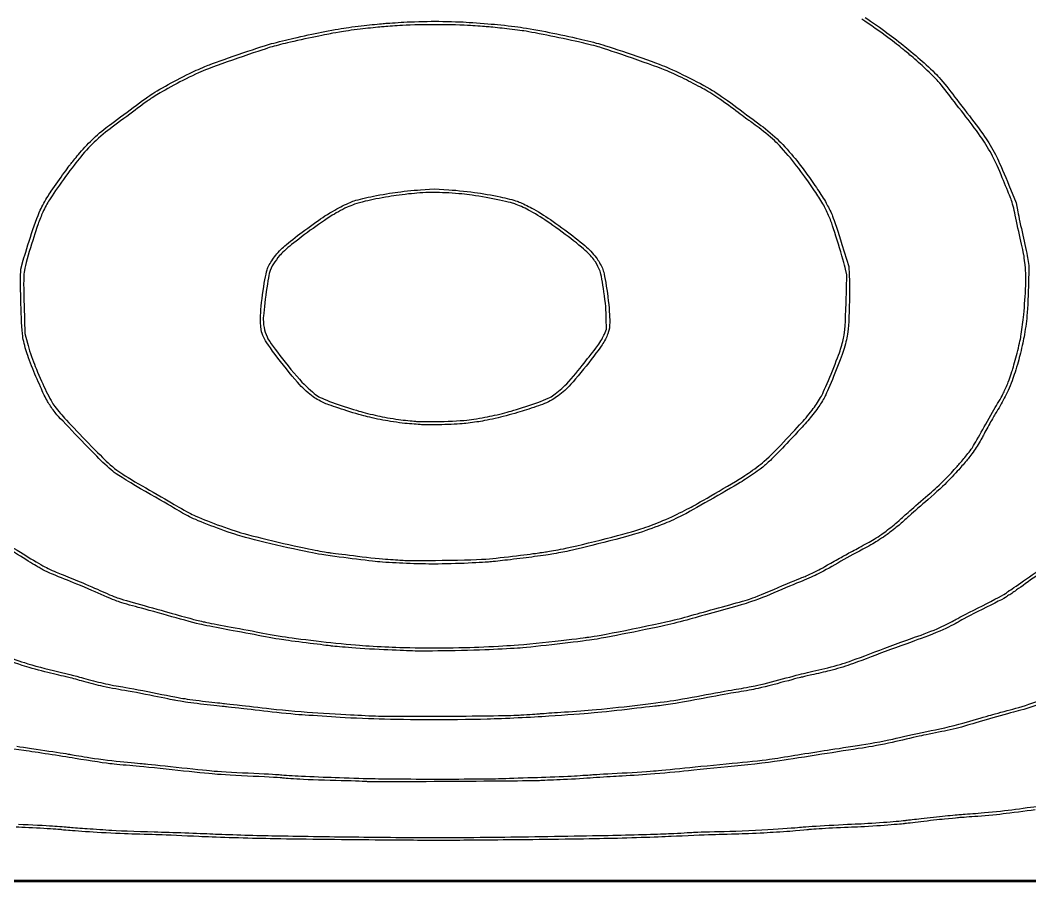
# Model space of a CAD drawing. Header units: millimetres. Extents: x 2 to 499, y 1 to 498.
# Drawn here: x 171.4 to 363.9, y 249 to 413.3 of the extents above; entities that cross this region are included whole.
import ezdxf

# ---------------------------------------------------------------- set-up
doc = ezdxf.new("R2010")
doc.units = ezdxf.units.MM
doc.layers.add('Calque_1', color=7, linetype='CONTINUOUS')

msp = doc.modelspace()

# ---------------------------------------------------------------- linework, layer by layer
at = {"layer": 'Calque_1', "color": 7}
for points in [[(1.796691, 373.29906), (1.796691, 497.562898), (250.50378, 497.562898), (499.21088, 497.562898), (499.21088, 373.29906), (499.21088, 249.03523), (250.50378, 249.03523), (1.796691, 249.03523)], [(499.05032, 373.29906), (499.05032, 497.239925), (250.58406, 497.239925), (2.11781, 497.239925), (2.11781, 373.29906), (2.11781, 249.3582), (250.58406, 249.3582), (499.05032, 249.3582)], [(244.37437, 309.76485)], [(239.82659, 280.05247)], [(237.49848, 268.13079)], [(263.9908, 268.74468)], [(266.07804, 257.59571)]]:
    msp.add_lwpolyline(points, close=True, dxfattribs=at)
for points in [[(359.92705, 381.85785), (361.31177, 378.46663), (361.61838, 376.8002)], [(247.74439, 380.97944), (250.36374, 381.15917), (253.15153, 380.97882)], [(328.078, 370.5538), (329.36717, 366.35515), (329.47337, 364.82103)], [(363.47445, 368.05076), (363.73782, 366.51663), (363.64182, 362.56022)], [(171.47387, 364.25583), (171.51967, 365.87068), (171.99035, 367.5663)], [(328.87425, 359.40947), (329.02579, 364.73676), (328.77014, 365.86892)], [(172.13892, 358.79973), (172.29932, 353.59772), (172.78153, 351.70441)], [(282.8004, 353.47827), (283.16746, 354.40515), (283.15946, 356.42374)], [(283.79528, 356.26225), (283.79028, 354.56664), (283.42911, 353.51698)], [(257.00568, 337.1178), (257.00645, 337.11779)], [(248.17588, 336.17344), (248.17566, 336.1734)], [(260.90561, 310.63219), (260.90566, 310.6324)], [(245.84756, 293.05585), (245.84754, 293.0551)], [(258.01597, 293.76709), (258.01617, 293.76709)], [(266.88059, 280.84254), (266.88087, 280.84254)], [(250.02206, 256.89606), (250.0221, 256.89592)]]:
    msp.add_lwpolyline(points, dxfattribs=at)
for points in [[(233.08319, 411.793603), (234.23119, 411.975689), (236.21812, 412.234074), (237.49859, 412.367792)], [(240.54908, 412.048028), (239.97508, 411.998938), (238.48273, 411.851565), (237.23274, 411.720545)], [(237.49859, 412.367792), (238.77904, 412.501511), (240.29633, 412.650379), (240.87034, 412.698609)], [(243.76028, 412.298021), (242.56812, 412.209621), (241.12308, 412.097125), (240.54908, 412.048028)], [(240.87034, 412.698609), (241.44434, 412.746839), (243.10613, 412.85778), (244.5632, 412.94514)], [(250.50378, 412.458749), (247.98701, 412.458749), (244.95243, 412.386419), (243.76028, 412.298021)], [(244.5632, 412.94514), (246.02029, 413.03249), (248.69361, 413.103978), (250.50392, 413.103978)], [(257.24729, 412.300146), (256.05514, 412.387376), (253.02056, 412.458749), (250.50378, 412.458749)], [(250.50392, 413.103978), (252.31423, 413.103978), (254.98755, 413.031338), (256.44463, 412.942543)], [(256.44463, 412.942543), (257.90171, 412.853753), (260.32215, 412.669673), (261.82338, 412.533477)], [(260.53876, 412.047653), (259.92061, 412.099283), (258.43945, 412.212916), (257.24729, 412.300146)], [(263.75097, 411.728257), (262.60241, 411.852285), (261.15692, 411.996011), (260.53876, 412.047653)], [(261.82338, 412.533477), (263.32461, 412.397279), (265.56442, 412.139298), (266.80073, 411.960188)], [(336.81789, 410.040913), (335.58897, 410.96064), (333.36645, 412.529952), (331.87897, 413.528277)], [(332.53737, 413.851903), (333.76527, 413.018987), (335.62512, 411.700062), (336.67037, 410.920959)], [(223.04819, 409.773007), (224.41697, 410.088626), (226.76515, 410.597887), (228.26639, 410.904698)], [(230.67466, 410.76112), (230.40973, 410.71328), (228.78406, 410.380558), (227.06206, 410.021719)], [(228.26639, 410.904698), (229.76762, 411.21151), (231.93519, 411.611517), (233.08319, 411.793603)], [(233.05819, 411.165208), (232.01217, 410.990791), (230.93958, 410.808952), (230.67466, 410.76112)], [(237.23274, 411.720545), (235.98276, 411.589525), (234.10421, 411.339623), (233.05819, 411.165208)], [(267.44795, 411.259739), (266.56317, 411.3934), (264.89952, 411.604232), (263.75097, 411.728257)], [(266.80073, 411.960188), (268.03704, 411.781076), (270.49361, 411.346309), (272.25976, 410.994038)], [(272.58487, 410.298333), (270.64434, 410.693445), (268.33274, 411.126079), (267.44795, 411.259739)], [(272.25976, 410.994038), (274.02592, 410.641765), (276.59087, 410.093805), (277.95964, 409.776349)], [(278.3609, 409.064154), (277.12459, 409.347838), (274.52538, 409.903218), (272.58487, 410.298333)], [(336.67037, 410.920959), (337.71563, 410.141858), (339.25723, 408.956312), (340.09616, 408.286414)], [(339.45372, 408.004241), (339.23293, 408.204685), (338.04681, 409.121189), (336.81789, 410.040913)], [(212.93293, 406.75362), (215.3614, 407.593358), (218.07084, 408.487134), (218.95392, 408.739786)], [(221.92415, 408.891134), (220.8203, 408.628153), (219.44751, 408.263275), (218.87351, 408.080296)], [(218.95392, 408.739786), (219.837, 408.992438), (221.67943, 409.457388), (223.04819, 409.773007)], [(227.06206, 410.021719), (225.34005, 409.662879), (223.02799, 409.154115), (221.92415, 408.891134)], [(277.95964, 409.776349), (279.32841, 409.458892), (281.17083, 408.992663), (282.05391, 408.740284)], [(281.89321, 408.151014), (281.18675, 408.369558), (279.59721, 408.78047), (278.3609, 409.064154)], [(288.13858, 406.056179), (285.4101, 406.989795), (282.59968, 407.932471), (281.89321, 408.151014)], [(282.05391, 408.740284), (282.93699, 408.487906), (285.64644, 407.597305), (288.0749, 406.761172)], [(340.09616, 408.286414), (340.93508, 407.616518), (342.41749, 406.363308), (343.39039, 405.501506)], [(207.4739, 404.826674), (208.0479, 405.046757), (210.50447, 405.913882), (212.93293, 406.75362)], [(218.87351, 408.080296), (218.29951, 407.897317), (215.61545, 406.991319), (212.90895, 406.066971)], [(288.0749, 406.761172), (290.50337, 405.92504), (293.28508, 404.922581), (294.25647, 404.533485)], [(341.05931, 406.676368), (340.39699, 407.206252), (339.67447, 407.803794), (339.45372, 408.004241)], [(343.70854, 404.360862), (342.91377, 405.104506), (341.72161, 406.146485), (341.05931, 406.676368)], [(204.58532, 403.587431), (205.60004, 404.048931), (206.8999, 404.60659), (207.4739, 404.826674)], [(212.90895, 406.066971), (210.20243, 405.142623), (207.20847, 404.057849), (206.25568, 403.656363)], [(294.78686, 403.633816), (293.8588, 404.032502), (290.86707, 405.122565), (288.13858, 406.056179)], [(294.25647, 404.533485), (295.22785, 404.144391), (297.40642, 403.123256), (299.09772, 402.264298)], [(343.39039, 405.501506), (344.36331, 404.639703), (345.69996, 403.36374), (346.36075, 402.666032)], [(346.2103, 401.880271), (345.6291, 402.50095), (344.50331, 403.617215), (343.70854, 404.360862)], [(200.16993, 401.362126), (201.58368, 402.124541), (203.57061, 403.125929), (204.58532, 403.587431)], [(206.25568, 403.656363), (205.30289, 403.254878), (203.3267, 402.30322), (201.86414, 401.541568)], [(298.41591, 401.930129), (297.34799, 402.468473), (295.71491, 403.235132), (294.78686, 403.633816)], [(346.36075, 402.666032), (347.02155, 401.968325), (348.29974, 400.416497), (349.20119, 399.217528)], [(196.39527, 399.164077), (197.05759, 399.610588), (198.75618, 400.599709), (200.16993, 401.362126)], [(201.86414, 401.541568), (200.40158, 400.779917), (198.55468, 399.758357), (197.7599, 399.271436)], [(301.80264, 400.138816), (301.00787, 400.585696), (299.48384, 401.391787), (298.41591, 401.930129)], [(299.09772, 402.264298), (300.78904, 401.40534), (302.88434, 400.25333), (303.75396, 399.704276)], [(348.78821, 398.733183), (347.95157, 399.843403), (346.79151, 401.259591), (346.2103, 401.880271)], [(192.38128, 396.254525), (193.92667, 397.408267), (195.73297, 398.717565), (196.39527, 399.164077)], [(197.7599, 399.271436), (196.96513, 398.784515), (196.07035, 398.210544), (195.7715, 397.995946)], [(304.77299, 398.279865), (303.93406, 398.855409), (302.59741, 399.691938), (301.80264, 400.138816)], [(303.75396, 399.704276), (304.62358, 399.155221), (306.56337, 397.79052), (308.06461, 396.671607)], [(352.12296, 394.38372), (351.12549, 395.66571), (349.62487, 397.622964), (348.78821, 398.733183)], [(349.20119, 399.217528), (350.10264, 398.018557), (351.72862, 395.89978), (352.81447, 394.50913)], [(195.7715, 397.995946), (195.47266, 397.781348), (194.13599, 396.791016), (192.80115, 395.79521)], [(308.27466, 395.72249), (307.18767, 396.553502), (305.61191, 397.704321), (304.77299, 398.279865)], [(308.06461, 396.671607), (309.56584, 395.55269), (311.62501, 394.01841), (312.64056, 393.2621)], [(188.0468, 393.02088), (188.88537, 393.64564), (190.8359, 395.10078), (192.38128, 396.254525)], [(192.80115, 395.79521), (191.4663, 394.7994), (189.54325, 393.36637), (188.52772, 392.6107)], [(310.32083, 394.21156), (310.28243, 394.21156), (309.36166, 394.89148), (308.27466, 395.72249)], [(185.0921, 390.50484), (185.87861, 391.26389), (187.20822, 392.39611), (188.0468, 393.02088)], [(312.27819, 392.77374), (311.24002, 393.56454), (310.35922, 394.21156), (310.32083, 394.21156)], [(315.49954, 390.08662), (314.76594, 390.77373), (313.31634, 391.98292), (312.27819, 392.77374)], [(312.64056, 393.2621), (313.65609, 392.50579), (315.20012, 391.19282), (316.07173, 390.34438)], [(355.02829, 390.41621), (354.42782, 391.31635), (353.12043, 393.10172), (352.12296, 394.38372)], [(352.81447, 394.50913), (353.90032, 393.11849), (355.2694, 391.2241), (355.85687, 390.29939)], [(188.52772, 392.6107), (187.51217, 391.85503), (185.98956, 390.54354), (185.14413, 389.69629)], [(185.14413, 389.69629), (184.2987, 388.84903), (183.02918, 387.42357), (182.32297, 386.5286)], [(182.52253, 387.73408), (183.14931, 388.49894), (184.30561, 389.74578), (185.0921, 390.50484)], [(318.63788, 386.55875), (317.64539, 387.81199), (316.23313, 389.39953), (315.49954, 390.08662)], [(316.07173, 390.34438), (316.94333, 389.49594), (318.3225, 387.96607), (319.13656, 386.94468)], [(356.99717, 387.01432), (356.51474, 387.98522), (355.62875, 389.51608), (355.02829, 390.41621)], [(355.85687, 390.29939), (356.44435, 389.37468), (357.2889, 387.86007), (357.73367, 386.93358)], [(181.02003, 385.87698), (181.21963, 386.13352), (181.89575, 386.96922), (182.52253, 387.73408)], [(319.13656, 386.94468), (319.95061, 385.92326), (321.08461, 384.43355), (321.6566, 383.6342)], [(358.87312, 382.74603), (358.32377, 384.12269), (357.4796, 386.04343), (356.99717, 387.01432)], [(179.19133, 383.39197), (179.99752, 384.50219), (180.82044, 385.62045), (181.02003, 385.87698)], [(182.32297, 386.5286), (181.61676, 385.63365), (180.24089, 383.78058), (179.26549, 382.4107)], [(321.57227, 382.66528), (320.95086, 383.55345), (319.63038, 385.30552), (318.63788, 386.55875)], [(357.73367, 386.93358), (358.17844, 386.00711), (359.16545, 383.72303), (359.92705, 381.85785)], [(176.88405, 380.08151), (177.34687, 380.79203), (178.38513, 382.28175), (179.19133, 383.39197)], [(321.6566, 383.6342), (322.22854, 382.83484), (323.13261, 381.5268), (323.66562, 380.72744)], [(179.26549, 382.4107), (178.29008, 381.04082), (177.18591, 379.41598), (176.81177, 378.79993)], [(323.50948, 379.83926), (323.06544, 380.50541), (322.19369, 381.7771), (321.57227, 382.66528)], [(360.25003, 379.42589), (360.0421, 379.87529), (359.42249, 381.36935), (358.87312, 382.74603)], [(175.36907, 377.43677), (175.73952, 378.18083), (176.42124, 379.37096), (176.88405, 380.08151)], [(234.83117, 378.78863), (235.39409, 379.00173), (236.92897, 379.39388), (238.242, 379.66005)], [(242.6356, 379.82144), (241.44343, 379.64054), (239.43028, 379.27636), (238.16192, 379.01219)], [(238.242, 379.66005), (239.55505, 379.92624), (241.64089, 380.29155), (242.8772, 380.47186)], [(247.05098, 380.33928), (245.81467, 380.23539), (243.82775, 380.00236), (242.6356, 379.82144)], [(242.8772, 380.47186), (244.1135, 380.65217), (246.30374, 380.88059), (247.74439, 380.97944)], [(251.94805, 380.43068), (250.39237, 380.48798), (248.37096, 380.45018), (247.05098, 380.33928)], [(256.58393, 380.08167), (255.49128, 380.21998), (253.40514, 380.37704), (251.94805, 380.43068)], [(253.15153, 380.97882), (254.68478, 380.87962), (257.12941, 380.62197), (258.58398, 380.40626)], [(261.54188, 379.26422), (259.90766, 379.57549), (257.67659, 379.94335), (256.58393, 380.08167)], [(258.58398, 380.40626), (260.03856, 380.19054), (262.19335, 379.80006), (263.37239, 379.53851)], [(265.49594, 378.3722), (264.95542, 378.55153), (263.17609, 378.95293), (261.54188, 379.26422)], [(263.37239, 379.53851), (264.55144, 379.27698), (265.89239, 378.91291), (266.35229, 378.72947)], [(324.88587, 377.49162), (324.57291, 378.11669), (323.95354, 379.17314), (323.50948, 379.83926)], [(323.66562, 380.72744), (324.19863, 379.92809), (324.90298, 378.78229), (325.23084, 378.18124)], [(361.02633, 376.59987), (360.80731, 377.70477), (360.45798, 378.97649), (360.25003, 379.42589)], [(173.57829, 372.67292), (174.19279, 374.54899), (174.99863, 376.69272), (175.36907, 377.43677)], [(176.81177, 378.79993), (176.43762, 378.18389), (175.89394, 377.13019), (175.6036, 376.45838)], [(228.66766, 375.41825), (229.68319, 376.12383), (231.25515, 377.08364), (232.16088, 377.55115)], [(234.41328, 377.95118), (233.61989, 377.63179), (232.21872, 376.91621), (231.2996, 376.361)], [(232.16088, 377.55115), (233.06662, 378.01866), (234.26825, 378.57552), (234.83117, 378.78863)], [(238.16192, 379.01219), (236.89356, 378.74802), (235.20668, 378.27057), (234.41328, 377.95118)], [(267.99006, 377.29953), (267.15883, 377.71017), (266.03646, 378.19288), (265.49594, 378.3722)], [(266.35229, 378.72947), (266.81219, 378.54605), (267.84293, 378.06538), (268.64283, 377.66133)], [(268.64283, 377.66133), (269.44274, 377.25727), (270.98114, 376.32652), (272.06151, 375.59297)], [(325.87742, 375.31156), (325.64504, 375.88552), (325.19884, 376.86656), (324.88587, 377.49162)], [(325.23084, 378.18124), (325.55871, 377.58019), (326.04337, 376.56283), (326.30789, 375.92043)], [(175.6036, 376.45838), (175.31326, 375.78657), (174.92413, 374.80088), (174.73888, 374.26799)], [(224.73395, 372.56878), (225.88195, 373.4304), (227.65211, 374.71265), (228.66766, 375.41825)], [(231.2996, 376.361), (230.38046, 375.80578), (228.55016, 374.57424), (227.23229, 373.62421)], [(271.44211, 375.24826), (270.37473, 375.96582), (268.82132, 376.88888), (267.99006, 377.29953)], [(272.06151, 375.59297), (273.14186, 374.85944), (275.03632, 373.49821), (276.27142, 372.56803)], [(326.30789, 375.92043), (326.57241, 375.27804), (327.36895, 372.86305), (328.078, 370.5538)], [(362.0685, 371.76495), (361.71434, 373.31926), (361.24535, 375.49498), (361.02633, 376.59987)], [(361.61838, 376.8002), (361.78703, 375.88365), (362.21437, 373.88527), (362.56804, 372.35931)], [(174.73888, 374.26799), (174.55363, 373.73507), (173.92759, 371.77301), (173.34768, 369.90786)], [(227.23229, 373.62421), (225.9144, 372.6742), (224.08182, 371.28911), (223.15988, 370.54625)], [(275.87146, 372.0712), (274.50269, 373.10103), (272.50948, 374.53071), (271.44211, 375.24826)], [(327.40722, 370.63454), (326.79822, 372.63293), (326.10981, 374.73759), (325.87742, 375.31156)], [(171.99035, 367.5663), (172.24921, 368.49888), (172.96379, 370.79686), (173.57829, 372.67292)], [(221.59046, 370.05132), (222.17137, 370.57431), (223.58594, 371.70717), (224.73395, 372.56878)], [(279.41893, 369.16514), (278.83659, 369.73364), (277.24024, 371.04136), (275.87146, 372.0712)], [(276.27142, 372.56803), (277.50652, 371.63783), (279.04339, 370.37557), (279.68668, 369.76299)], [(362.80508, 368.37373), (362.75408, 368.68459), (362.42267, 370.21064), (362.0685, 371.76495)], [(362.56804, 372.35931), (362.92172, 370.83338), (363.3296, 368.89453), (363.47445, 368.05076)], [(173.34768, 369.90786), (172.76775, 368.04268), (172.22247, 365.95079), (172.13592, 365.25919)], [(219.71722, 367.97002), (220.1666, 368.59174), (221.00955, 369.52832), (221.59046, 370.05132)], [(223.15988, 370.54625), (222.23793, 369.80338), (221.19438, 368.84717), (220.84087, 368.42131)], [(279.68668, 369.76299), (280.32998, 369.15041), (281.17325, 368.16938), (281.56061, 367.58292)], [(328.77014, 365.86892), (328.62954, 366.49161), (328.01623, 368.63615), (327.40722, 370.63454)], [(218.55075, 365.95144), (218.74294, 366.43993), (219.26786, 367.3483), (219.71722, 367.97002)], [(220.84087, 368.42131), (220.48735, 367.99545), (219.96963, 367.28369), (219.69036, 366.8396)], [(281.06492, 367.23701), (280.74196, 367.72898), (280.00127, 368.59663), (279.41893, 369.16514)], [(363.06213, 366.03218), (362.97173, 367.00918), (362.85602, 368.06286), (362.80508, 368.37373)], [(217.71947, 361.75279), (218.00564, 363.7189), (218.34322, 365.42393), (218.55075, 365.95144)], [(219.69036, 366.8396), (219.41111, 366.39551), (219.07395, 365.66882), (218.94112, 365.22474)], [(281.96102, 365.45856), (281.79112, 365.94473), (281.38789, 366.74503), (281.06492, 367.23701)], [(281.56061, 367.58292), (281.94798, 366.99647), (282.40847, 366.08062), (282.58392, 365.54772)], [(363.05613, 361.26833), (363.17395, 363.33119), (363.17585, 364.8056), (363.06213, 366.03218)], [(171.56387, 358.36158), (171.48917, 360.71523), (171.4487, 363.36764), (171.47387, 364.25583)], [(172.13592, 365.25919), (172.03275, 364.43518), (172.03389, 362.2087), (172.13892, 358.79973)], [(218.94112, 365.22474), (218.80829, 364.78065), (218.48569, 362.8242), (218.22422, 360.87707)], [(282.71107, 361.50846), (282.46843, 363.19485), (282.13091, 364.97239), (281.96102, 365.45856)], [(282.58392, 365.54772), (282.75936, 365.01481), (283.10487, 363.08908), (283.3517, 361.26833)], [(329.47337, 364.82103), (329.53177, 363.97726), (329.53457, 361.28852), (329.47937, 358.84603)], [(363.64182, 362.56022), (363.58902, 360.38419), (363.43807, 357.62278), (363.30639, 356.42374)], [(217.21879, 356.50447), (217.23009, 357.71915), (217.41744, 359.67773), (217.71947, 361.75279)], [(218.22422, 360.87707), (217.96276, 358.92996), (217.74883, 356.85599), (217.74883, 356.26826)], [(283.15946, 356.42374), (283.15446, 357.73757), (282.99818, 359.51278), (282.71107, 361.50846)], [(283.3517, 361.26833), (283.61353, 359.33694), (283.79831, 357.2515), (283.79528, 356.26225)], [(362.6516, 356.1815), (362.78025, 357.33614), (362.96229, 359.62519), (363.05613, 361.26833)], [(171.93093, 352.7212), (171.80372, 353.46973), (171.63855, 356.0079), (171.56387, 358.36158)], [(328.47121, 352.95177), (328.64843, 353.74834), (328.76746, 355.6555), (328.87425, 359.40947)], [(329.47937, 358.84603), (329.40737, 355.65294), (329.30241, 354.02186), (329.10591, 353.04104)], [(217.40558, 353.9207), (217.28004, 354.31523), (217.2073, 355.32085), (217.21879, 356.50447)], [(217.74883, 356.26826), (217.74883, 355.68054), (217.85958, 354.77201), (217.99496, 354.24931)], [(362.17116, 352.79029), (362.30676, 353.50084), (362.52295, 355.02688), (362.6516, 356.1815)], [(363.30639, 356.42374), (363.17469, 355.2247), (362.91643, 353.48065), (362.73247, 352.54806)], [(217.99496, 354.24931), (218.13032, 353.72658), (218.42243, 352.96377), (218.6441, 352.55416)], [(172.69984, 349.7337), (172.40414, 350.6283), (172.05814, 351.97266), (171.93093, 352.7212)], [(218.04165, 352.41309), (217.80491, 352.887), (217.51867, 353.56543), (217.40558, 353.9207)], [(221.04107, 348.21843), (219.62815, 350.05157), (218.27841, 351.93917), (218.04165, 352.41309)], [(218.6441, 352.55416), (218.86576, 352.14454), (220.10806, 350.43138), (221.40477, 348.74712)], [(281.53939, 351.2982), (282.03107, 351.98746), (282.59852, 352.9685), (282.8004, 353.47827)], [(283.42911, 353.51698), (283.23047, 352.93966), (282.754, 351.99497), (282.37029, 351.41766)], [(327.71553, 350.28725), (327.99282, 351.13101), (328.33288, 352.33006), (328.47121, 352.95177)], [(329.10591, 353.04104), (328.95562, 352.29078), (328.57482, 350.91006), (328.25971, 349.97279)], [(361.36801, 349.39907), (361.67415, 350.5537), (362.03557, 352.07975), (362.17116, 352.79029)], [(362.73247, 352.54806), (362.5485, 351.61548), (362.17673, 350.01677), (361.90631, 348.99536)], [(172.78153, 351.70441), (173.04675, 350.66309), (173.63768, 348.88271), (174.09472, 347.748)], [(282.37029, 351.41766), (281.98659, 350.84033), (280.60951, 349.02362), (279.31013, 347.3805)], [(280.35648, 349.72205), (280.51541, 349.89968), (281.04772, 350.60896), (281.53939, 351.2982)], [(174.20317, 345.84637), (173.67203, 347.08982), (172.99553, 348.83912), (172.69984, 349.7337)], [(221.40477, 348.74712), (222.71432, 347.04617), (224.54998, 344.89521), (225.53406, 343.90852)], [(278.16046, 346.97677), (279.20935, 348.30903), (280.19755, 349.54441), (280.35648, 349.72205)], [(326.01304, 345.85453), (326.67211, 347.44877), (327.43823, 349.44348), (327.71553, 350.28725)], [(328.25971, 349.97279), (327.94461, 349.03552), (327.15516, 346.97607), (326.5054, 345.39623)], [(360.4998, 346.33082), (360.67117, 346.86374), (361.06186, 348.24444), (361.36801, 349.39907)], [(361.90631, 348.99536), (361.63589, 347.97396), (361.14418, 346.33891), (360.81362, 345.36192)], [(174.09472, 347.748), (174.55176, 346.61328), (175.37198, 344.69708), (175.91746, 343.48978)], [(224.97479, 343.50149), (224.22416, 344.26265), (222.454, 346.38529), (221.04107, 348.21843)], [(274.95288, 343.34096), (275.66817, 344.0084), (277.11158, 345.64451), (278.16046, 346.97677)], [(279.31013, 347.3805), (278.01076, 345.73736), (276.41959, 343.87334), (275.77422, 343.23823)], [(175.72748, 342.357), (175.42025, 343.0327), (174.73431, 344.60293), (174.20317, 345.84637)], [(324.28441, 341.89811), (324.57609, 342.47991), (325.35397, 344.26031), (326.01304, 345.85453)], [(326.5054, 345.39623), (325.85564, 343.81639), (325.13336, 342.145), (324.90032, 341.68204)], [(360.81362, 345.36192), (360.48307, 344.38491), (359.84111, 342.84244), (359.38704, 341.9342)], [(359.77928, 344.27428), (360.0042, 344.87248), (360.32842, 345.79793), (360.4998, 346.33082)], [(175.91746, 343.48978), (176.46292, 342.28247), (177.24338, 340.79276), (177.65181, 340.17931)], [(227.50846, 341.34215), (226.86555, 341.76861), (225.7254, 342.74031), (224.97479, 343.50149)], [(225.53406, 343.90852), (226.61214, 342.82759), (227.71039, 341.89614), (228.33938, 341.5293)], [(272.64306, 341.52695), (273.19818, 341.85724), (274.2376, 342.67354), (274.95288, 343.34096)], [(275.77422, 343.23823), (275.12885, 342.6031), (274.07364, 341.72881), (273.42932, 341.29536)], [(358.89315, 342.23589), (359.15561, 342.75882), (359.55437, 343.67609), (359.77928, 344.27428)], [(176.89056, 340.17804), (176.5581, 340.70076), (176.03471, 341.68129), (175.72748, 342.357)], [(229.67601, 340.19016), (229.12676, 340.3973), (228.15135, 340.91568), (227.50846, 341.34215)], [(228.33938, 341.5293), (228.90788, 341.19773), (230.56886, 340.52968), (232.03045, 340.04476)], [(268.97636, 340.04477), (270.43794, 340.52967), (272.08797, 341.19667), (272.64306, 341.52695)], [(273.42932, 341.29536), (272.70445, 340.80775), (271.61542, 340.28239), (270.57295, 339.9174)], [(322.83398, 339.5484), (323.34004, 340.25894), (323.99272, 341.31631), (324.28441, 341.89811)], [(324.90032, 341.68204), (324.66728, 341.21908), (324.11474, 340.30061), (323.67245, 339.641)], [(357.30675, 339.44784), (357.91682, 340.45834), (358.63071, 341.71297), (358.89315, 342.23589)], [(359.38704, 341.9342), (358.93297, 341.02595), (358.32643, 339.89781), (358.03918, 339.42722)], [(178.20635, 338.33836), (177.81513, 338.82747), (177.22302, 339.65532), (176.89056, 340.17804)], [(177.65181, 340.17931), (178.06023, 339.56585), (178.92228, 338.47607), (179.56746, 337.75755)], [(233.17534, 339.00465), (231.79997, 339.44954), (230.22527, 339.98302), (229.67601, 340.19016)], [(232.03045, 340.04476), (233.49203, 339.55982), (235.44653, 338.94704), (236.37377, 338.68299)], [(237.26962, 337.78992), (236.39314, 338.01311), (234.55072, 338.55975), (233.17534, 339.00465)], [(264.63304, 338.68248), (265.56028, 338.9468), (267.51477, 339.55983), (268.97636, 340.04477)], [(270.57295, 339.9174), (269.64628, 339.59296), (268.08494, 339.07286), (267.10329, 338.76163)], [(320.68905, 336.88938), (321.36272, 337.6413), (322.32794, 338.83786), (322.83398, 339.5484)], [(323.67245, 339.641), (323.23017, 338.9814), (322.39666, 337.89138), (321.82023, 337.21871)], [(354.91807, 335.26901), (355.62177, 336.55685), (356.69667, 338.43734), (357.30675, 339.44784)], [(358.03918, 339.42722), (357.75192, 338.95663), (357.43018, 338.42805), (357.32421, 338.25258)], [(181.8361, 334.46083), (180.23096, 336.10437), (178.59756, 337.84926), (178.20635, 338.33836)], [(179.56746, 337.75755), (180.21265, 337.03905), (181.8962, 335.25865), (183.30869, 333.80114)], [(236.37377, 338.68299), (237.30099, 338.41896), (238.92667, 338.02048), (239.98636, 337.79749)], [(241.03076, 336.98306), (239.8386, 337.20365), (238.14609, 337.56675), (237.26962, 337.78992)], [(239.98636, 337.79749), (241.04606, 337.57451), (242.85235, 337.27762), (244.00036, 337.13777)], [(245.2053, 336.40632), (244.10146, 336.50292), (242.22291, 336.76248), (241.03076, 336.98306)], [(244.00036, 337.13777), (245.14835, 336.99789), (246.48501, 336.85532), (246.9707, 336.8209)], [(251.46637, 336.8119), (253.4719, 336.8416), (255.93607, 336.9777), (257.00568, 337.1178)], [(257.00645, 337.11779), (258.06614, 337.25656), (259.83632, 337.55726), (260.94016, 337.786)], [(263.00902, 337.63119), (261.73881, 337.32069), (260.01316, 336.95501), (259.17423, 336.81859)], [(260.94016, 337.786), (262.04402, 338.01472), (263.70581, 338.41813), (264.63304, 338.68248)], [(267.10329, 338.76163), (266.12165, 338.45041), (264.27922, 337.94171), (263.00902, 337.63119)], [(316.94259, 332.83336), (318.32948, 334.31225), (320.01539, 336.13744), (320.68905, 336.88938)], [(321.82023, 337.21871), (321.2438, 336.54606), (320.29105, 335.48701), (319.70304, 334.86529)], [(357.32421, 338.25258), (357.21827, 338.0771), (356.73885, 337.24318), (356.2589, 336.39942)], [(248.17566, 336.1734), (247.64581, 336.205), (246.30916, 336.30968), (245.2053, 336.40632)], [(246.9707, 336.8209), (247.45639, 336.7865), (249.47945, 336.7823), (251.46637, 336.8119)], [(251.78848, 336.18644), (250.33141, 336.14774), (248.70573, 336.14194), (248.17588, 336.17344)], [(256.04331, 336.41362), (255.16023, 336.32722), (253.24557, 336.2251), (251.78848, 336.18644)], [(259.17423, 336.81859), (258.33531, 336.68213), (256.92639, 336.4999), (256.04331, 336.41362)], [(353.02495, 331.95853), (353.36246, 332.49144), (354.21437, 333.98114), (354.91807, 335.26901)], [(356.2589, 336.39942), (355.77894, 335.55565), (355.19759, 334.48675), (354.967, 334.02405)], [(186.40795, 329.75509), (185.49858, 330.69971), (183.44126, 332.81729), (181.8361, 334.46083)], [(183.30869, 333.80114), (184.72119, 332.34361), (186.5751, 330.45447), (187.42849, 329.60305)], [(319.70304, 334.86529), (319.11501, 334.24357), (317.78737, 332.83913), (316.75274, 331.74434)], [(354.967, 334.02405), (354.7364, 333.56137), (354.15954, 332.57759), (353.68508, 331.83787)], [(312.92859, 328.93038), (313.7494, 329.59813), (315.55569, 331.35448), (316.94259, 332.83336)], [(316.75274, 331.74434), (315.71809, 330.64953), (314.60438, 329.52317), (314.27784, 329.24129)], [(351.51223, 329.93995), (352.00672, 330.51726), (352.68744, 331.42563), (353.02495, 331.95853)], [(353.68508, 331.83787), (353.21062, 331.09814), (352.5176, 330.13232), (352.14503, 329.69161)], [(189.34532, 327.09131), (188.63914, 327.61178), (187.31731, 328.81048), (186.40795, 329.75509)], [(187.42849, 329.60305), (188.33069, 328.70294), (189.64146, 327.61588), (190.56019, 327.00585)], [(314.27784, 329.24129), (313.95129, 328.95943), (313.61188, 328.64448), (313.52357, 328.54142)], [(350.05102, 328.24473), (350.36021, 328.59979), (351.01775, 329.36264), (351.51223, 329.93995)], [(352.14503, 329.69161), (351.77247, 329.25089), (351.05855, 328.42147), (350.55855, 327.84846)], [(311.91798, 327.32305), (311.1232, 326.75602), (309.82267, 325.8851), (309.0279, 325.3877)], [(309.96658, 326.73406), (310.77488, 327.27429), (312.10779, 328.26263), (312.92859, 328.93038)], [(313.52357, 328.54142), (313.43517, 328.43829), (312.71274, 327.8901), (311.91798, 327.32305)], [(348.04385, 326.08745), (348.83862, 326.9189), (349.74185, 327.88967), (350.05102, 328.24473)], [(350.55855, 327.84846), (350.05855, 327.27546), (348.92695, 326.07456), (348.04387, 325.17977)], [(195.31852, 323.42796), (192.73947, 324.92234), (190.05152, 326.57085), (189.34532, 327.09131)], [(190.56019, 327.00585), (191.42922, 326.42882), (193.5853, 325.13111), (195.35146, 324.12204)], [(309.0279, 325.3877), (308.23313, 324.8903), (305.79725, 323.46151), (303.61483, 322.21261)], [(304.66811, 323.53804), (306.77397, 324.75563), (309.15828, 326.19386), (309.96658, 326.73406)], [(345.15377, 323.34463), (345.94855, 324.02173), (347.24908, 325.25599), (348.04385, 326.08745)], [(200.64998, 320.34205), (200.29675, 320.54492), (197.89759, 321.93357), (195.31852, 323.42796)], [(195.35146, 324.12204), (197.11762, 323.11298), (199.53805, 321.71063), (200.73021, 321.00569)], [(299.87592, 320.77755), (300.40577, 321.07822), (302.56225, 322.32044), (304.66811, 323.53804)], [(348.04387, 325.17977), (347.16079, 324.285), (345.35449, 322.63301), (344.02987, 321.50868)], [(303.61483, 322.21261), (301.43242, 320.96372), (299.04543, 319.62021), (298.31039, 319.22708)], [(344.02987, 321.50868), (342.70526, 320.38437), (341.28624, 319.15086), (340.87651, 318.76759)], [(341.78202, 320.42713), (342.84171, 321.35466), (344.359, 322.66754), (345.15377, 323.34463)], [(202.15252, 319.45994), (201.67935, 319.74225), (201.00321, 320.1392), (200.64998, 320.34205)], [(200.73021, 321.00569), (201.92236, 320.30076), (203.47578, 319.43733), (204.18225, 319.087)], [(296.66472, 319.12892), (297.90103, 319.73498), (299.34607, 320.47686), (299.87592, 320.77755)], [(339.77502, 318.63361), (339.81912, 318.69251), (340.72233, 319.49958), (341.78202, 320.42713)], [(204.17338, 318.39274), (203.53507, 318.6974), (202.62569, 319.17764), (202.15252, 319.45994)], [(208.37072, 316.69261), (206.70049, 317.32303), (204.81169, 318.08809), (204.17338, 318.39274)], [(204.18225, 319.087), (204.88871, 318.73666), (206.76726, 317.95679), (208.3568, 317.354)], [(295.11298, 317.69735), (294.08944, 317.24914), (292.08741, 316.48003), (290.66402, 315.98822)], [(292.49016, 317.29877), (293.54986, 317.69928), (295.42841, 318.52284), (296.66472, 319.12892)], [(298.31039, 319.22708), (297.57537, 318.83395), (296.13653, 318.14557), (295.11298, 317.69735)], [(338.57082, 317.56077), (339.18898, 318.09193), (339.73086, 318.57472), (339.77502, 318.63361)], [(340.87651, 318.76759), (340.46677, 318.38429), (339.70812, 317.70109), (339.19063, 317.24932)], [(208.3568, 317.354), (209.94634, 316.7512), (212.2584, 315.95798), (213.49471, 315.59128)], [(213.25392, 314.99775), (212.23838, 315.2995), (210.04093, 316.06217), (208.37072, 316.69261)], [(282.01157, 314.20489), (284.99083, 314.95436), (288.13378, 315.79323), (288.99592, 316.06905)], [(290.66402, 315.98822), (289.24064, 315.49641), (285.63727, 314.47962), (282.65655, 313.72869)], [(288.99592, 316.06905), (289.85806, 316.34488), (291.43046, 316.89824), (292.49016, 317.29877)], [(336.24271, 315.70743), (336.90501, 316.19559), (337.95267, 317.0296), (338.57082, 317.56077)], [(339.19063, 317.24932), (338.67312, 316.79757), (337.67171, 315.99234), (336.96524, 315.45996)], [(167.89559, 313.95929), (169.22022, 313.22668), (171.27545, 312.00443), (172.46281, 311.24318)], [(220.25334, 313.23738), (217.4192, 313.90384), (214.26946, 314.69601), (213.25392, 314.99775)], [(213.49471, 315.59128), (214.73102, 315.2246), (217.91011, 314.41767), (220.55934, 313.79813)], [(220.55934, 313.79813), (223.20858, 313.17859), (226.38766, 312.49091), (227.62397, 312.26995)], [(274.42718, 312.43914), (275.61935, 312.66083), (279.03232, 313.45542), (282.01157, 314.20489)], [(330.70341, 312.41587), (331.49817, 312.839), (332.7987, 313.553), (333.59347, 314.00253)], [(333.59347, 314.00253), (334.38824, 314.45206), (335.58039, 315.21927), (336.24271, 315.70743)], [(336.96524, 315.45996), (336.25878, 314.92756), (335.04195, 314.11371), (334.26118, 313.65139)], [(171.99006, 310.79747), (170.70959, 311.61366), (168.68654, 312.81671), (167.49439, 313.47095)], [(227.73595, 311.62236), (226.45465, 311.84416), (223.08748, 312.57092), (220.25334, 313.23738)], [(227.62397, 312.26995), (228.86028, 312.049), (230.16082, 311.83027), (230.51405, 311.78391)], [(270.41319, 311.76644), (270.63396, 311.80014), (271.13973, 311.87453), (271.53711, 311.93185)], [(271.53711, 311.93185), (271.9345, 311.98915), (273.23503, 312.21747), (274.42718, 312.43914)], [(275.63145, 312.0358), (274.74837, 311.85564), (273.30334, 311.59707), (272.42027, 311.46123)], [(282.65655, 313.72869), (279.67583, 312.97776), (276.51454, 312.21596), (275.63145, 312.0358)], [(331.41555, 312.09046), (330.63122, 311.69428), (328.7807, 310.67298), (327.30326, 309.82092)], [(328.37528, 311.15636), (328.86097, 311.42597), (329.90862, 311.99275), (330.70341, 312.41587)], [(334.26118, 313.65139), (333.48041, 313.18907), (332.19988, 312.48665), (331.41555, 312.09046)], [(174.79986, 309.04733), (174.53493, 309.19374), (173.27052, 309.98131), (171.99006, 310.79747)], [(172.46281, 311.24318), (173.65016, 310.48194), (175.27583, 309.51831), (176.07541, 309.10178)], [(233.90244, 310.73871), (231.79217, 311.00293), (229.01725, 311.40056), (227.73595, 311.62236)], [(230.51405, 311.78391), (230.86728, 311.73751), (232.8542, 311.48426), (234.92945, 311.22109)], [(239.55751, 310.0726), (238.55748, 310.17472), (236.0127, 310.47451), (233.90244, 310.73871)], [(234.92945, 311.22109), (237.00467, 310.95792), (239.75024, 310.66394), (241.03071, 310.5678)], [(244.3743, 309.76485), (242.72509, 309.83195), (240.55753, 309.97046), (239.55751, 310.0726)], [(241.03071, 310.5678), (242.31117, 310.4717), (243.82846, 310.3672), (244.40246, 310.33569)], [(244.40246, 310.33569), (244.97646, 310.30409), (248.33617, 310.30249), (251.86849, 310.33169)], [(251.86849, 310.33169), (255.96817, 310.36599), (259.23652, 310.47453), (260.90561, 310.63219)], [(260.69939, 310.00205), (260.16955, 309.95085), (258.07424, 309.83892), (256.04317, 309.75348)], [(263.83032, 310.334), (262.63816, 310.20269), (261.22924, 310.05334), (260.69939, 310.00205)], [(260.90566, 310.6324), (262.34376, 310.76823), (264.98095, 311.0652), (266.76609, 311.29231)], [(268.40626, 310.89348), (267.08165, 310.71705), (265.02247, 310.46528), (263.83032, 310.334)], [(266.76609, 311.29231), (268.55123, 311.51944), (270.19243, 311.73279), (270.41319, 311.76644)], [(272.42027, 311.46123), (271.53718, 311.3254), (269.73088, 311.0699), (268.40626, 310.89348)], [(325.96688, 309.79645), (326.8058, 310.27481), (327.88958, 310.88677), (328.37528, 311.15636)], [(175.52238, 308.62659), (175.38991, 308.71159), (175.06478, 308.90092), (174.79986, 309.04733)], [(177.04769, 307.90874), (176.34123, 308.21857), (175.65483, 308.54161), (175.52238, 308.62659)], [(176.07541, 309.10178), (176.87498, 308.68525), (178.14331, 308.10555), (178.89394, 307.81355)], [(249.86161, 309.62051), (248.49284, 309.63321), (246.02359, 309.69771), (244.37437, 309.76485)], [(256.04317, 309.75348), (254.01208, 309.66798), (251.23039, 309.60823), (249.86161, 309.62051)], [(322.67541, 308.00784), (323.38187, 308.3586), (324.06826, 308.70885), (324.20072, 308.78616)], [(327.30326, 309.82092), (325.82584, 308.96885), (324.13015, 308.02511), (323.53506, 307.72371)], [(324.20072, 308.78616), (324.33318, 308.86346), (325.12795, 309.31811), (325.96688, 309.79645)], [(362.72814, 306.4033), (364.13868, 307.4025), (365.88255, 308.58337), (366.60342, 309.02745)], [(366.98574, 308.543), (366.40167, 308.18774), (364.86313, 307.15049), (363.56678, 306.23804)], [(180.98141, 306.30134), (179.52432, 306.87558), (177.75416, 307.59892), (177.04769, 307.90874)], [(178.89394, 307.81355), (179.64455, 307.52156), (181.19797, 306.89801), (182.34597, 306.4279)], [(186.27988, 304.05915), (184.82279, 304.7181), (182.43848, 305.72709), (180.98141, 306.30134)], [(182.34597, 306.4279), (183.49398, 305.9578), (185.40379, 305.13179), (186.59, 304.59229)], [(320.47699, 306.38065), (319.39012, 305.94335), (316.98358, 304.93362), (315.12912, 304.13675)], [(315.93291, 305.15186), (318.14005, 306.10029), (320.27102, 306.98737), (320.66841, 307.12317)], [(323.53506, 307.72371), (322.93999, 307.42229), (321.56387, 306.81792), (320.47699, 306.38065)], [(320.66841, 307.12317), (321.06579, 307.25898), (321.96894, 307.65708), (322.67541, 308.00784)], [(360.06759, 304.58658), (360.12029, 304.58658), (361.31762, 305.40411), (362.72814, 306.4033)], [(363.56678, 306.23804), (362.27043, 305.32558), (360.97881, 304.39905), (360.69653, 304.17909)], [(186.59, 304.59229), (187.77622, 304.05281), (189.25738, 303.42558), (189.88147, 303.19846)], [(310.77365, 303.04047), (311.40411, 303.25333), (313.72578, 304.20345), (315.93291, 305.15186)], [(359.46677, 304.15874), (359.74444, 304.39404), (360.01481, 304.58658), (360.06759, 304.58658)], [(360.69653, 304.17909), (360.41425, 303.95912), (360.13849, 303.77915), (360.08372, 303.77915)], [(190.13332, 302.44864), (189.471, 302.67547), (187.73695, 303.4002), (186.27988, 304.05915)], [(189.88147, 303.19846), (190.50557, 302.97133), (192.49736, 302.38631), (194.30768, 301.89839)], [(193.90647, 301.36123), (192.49354, 301.73248), (190.79562, 302.2218), (190.13332, 302.44864)], [(306.67836, 301.85632), (308.30033, 302.29474), (310.1432, 302.82761), (310.77365, 303.04047)], [(315.12912, 304.13675), (313.27465, 303.33989), (310.89034, 302.42941), (309.83064, 302.11349)], [(359.47304, 303.38831), (359.19193, 303.17336), (357.10716, 302.08388), (354.8402, 300.96725)], [(354.86764, 301.68323), (357.11949, 302.80943), (359.1891, 303.92341), (359.46677, 304.15874)], [(360.08372, 303.77915), (360.02902, 303.77915), (359.75414, 303.60328), (359.47304, 303.38831)], [(200.32886, 299.58381), (198.20947, 300.19016), (195.3194, 300.99), (193.90647, 301.36123)], [(194.30768, 301.89839), (196.11798, 301.41049), (198.84088, 300.65304), (200.35857, 300.21516)], [(304.85329, 300.69874), (303.17544, 300.23657), (300.79113, 299.57627), (299.55482, 299.23142)], [(301.08012, 300.30483), (302.53719, 300.71973), (305.0564, 301.4179), (306.67836, 301.85632)], [(309.83064, 302.11349), (308.77096, 301.79757), (306.53114, 301.16093), (304.85329, 300.69874)], [(349.89029, 299.11886), (350.37598, 299.40307), (352.61578, 300.55703), (354.86764, 301.68323)], [(354.8402, 300.96725), (352.57325, 299.85062), (350.62245, 298.84563), (350.50509, 298.73392)], [(206.02873, 298.0681), (205.01319, 298.2954), (202.44825, 298.97748), (200.32886, 299.58381)], [(200.35857, 300.21516), (201.87625, 299.7773), (203.71867, 299.26611), (204.45284, 299.07919)], [(204.45284, 299.07919), (205.18701, 298.89226), (206.22121, 298.64116), (206.75106, 298.52119)], [(206.75106, 298.52119), (207.28091, 298.40116), (209.16253, 298.04627), (210.93245, 297.73242)], [(288.15504, 297.25414), (291.86397, 298.00468), (295.69334, 298.82839), (296.66472, 299.08462)], [(299.55482, 299.23142), (298.31851, 298.88657), (296.22449, 298.35075), (294.90145, 298.04071)], [(296.66472, 299.08462), (297.63611, 299.34085), (299.62303, 299.88994), (301.08012, 300.30483)], [(347.16077, 297.70169), (348.17631, 298.19693), (349.40459, 298.83466), (349.89029, 299.11886)], [(350.50509, 298.73392), (350.38777, 298.62227), (349.20793, 298.00455), (347.88331, 297.36132)], [(210.68497, 297.15874), (209.13957, 297.43159), (207.04427, 297.8408), (206.02873, 298.0681)], [(216.75059, 296.0245), (214.95988, 296.3755), (212.23035, 296.8859), (210.68497, 297.15874)], [(210.93245, 297.73242), (212.70236, 297.41857), (215.4361, 296.90656), (217.00741, 296.59462)], [(217.00741, 296.59462), (218.57873, 296.28268), (221.10446, 295.84856), (222.62017, 295.62989)], [(280.5378, 295.79247), (281.01835, 295.84587), (284.44611, 296.5036), (288.15504, 297.25414)], [(294.90145, 298.04071), (293.57842, 297.73067), (290.14646, 297.0085), (287.27486, 296.43591)], [(342.58482, 295.87106), (344.08605, 296.38265), (346.14523, 297.20644), (347.16077, 297.70169)], [(347.88331, 297.36132), (346.5587, 296.71808), (344.17438, 295.74768), (342.58484, 295.20488)], [(221.64766, 295.14407), (220.74497, 295.27731), (218.54128, 295.67352), (216.75059, 296.0245)], [(226.66066, 294.49329), (224.8062, 294.71797), (222.55035, 295.01082), (221.64766, 295.14407)], [(222.62017, 295.62989), (224.13586, 295.41124), (227.32679, 295.01464), (229.71111, 294.74857)], [(229.71111, 294.74857), (232.09542, 294.48251), (235.23837, 294.18429), (236.69546, 294.08589)], [(264.87388, 294.09766), (266.46342, 294.19066), (270.29277, 294.5543), (273.38354, 294.90586)], [(273.38354, 294.90586), (276.47432, 295.25745), (279.15185, 295.57891), (279.3336, 295.62025)], [(280.36792, 295.15273), (279.44069, 295.01958), (276.47836, 294.6555), (273.78496, 294.34372)], [(279.3336, 295.62025), (279.51536, 295.66165), (280.05724, 295.73915), (280.5378, 295.79247)], [(287.27486, 296.43591), (284.40327, 295.86331), (281.29515, 295.28589), (280.36792, 295.15273)], [(335.29194, 293.21307), (337.80178, 294.16337), (341.08358, 295.35945), (342.58482, 295.87106)], [(342.58484, 295.20488), (340.9953, 294.66207), (337.78008, 293.48985), (335.43993, 292.59993)], [(164.76459, 293.52938), (167.28135, 292.57799), (170.38819, 291.43857), (171.66866, 290.99733)], [(172.24263, 290.15055), (171.27771, 290.46327), (168.06249, 291.63014), (165.09772, 292.74358)], [(230.59438, 294.00942), (230.28529, 294.05092), (228.51513, 294.2686), (226.66066, 294.49329)], [(233.96613, 293.69581), (232.42074, 293.82687), (230.90345, 293.96798), (230.59438, 294.00942)], [(240.70964, 293.28456), (238.54609, 293.37966), (235.51151, 293.56477), (233.96613, 293.69581)], [(236.69546, 294.08589), (238.15254, 293.98739), (240.68135, 293.85016), (242.31505, 293.78075)], [(245.84754, 293.0551), (245.18524, 293.0862), (242.87318, 293.18941), (240.70964, 293.28456)], [(242.31505, 293.78075), (243.94874, 293.71135), (247.25705, 293.6435), (249.66687, 293.63001)], [(252.07579, 293.06185), (249.31257, 293.02715), (246.50988, 293.02415), (245.84756, 293.05585)], [(249.66687, 293.63001), (252.07666, 293.61651), (255.83376, 293.67831), (258.01597, 293.76709)], [(260.8263, 293.2868), (258.77672, 293.1979), (254.839, 293.09664), (252.07579, 293.06185)], [(258.01617, 293.76709), (260.19836, 293.85589), (263.28433, 294.00473), (264.87388, 294.09766)], [(266.72033, 293.61265), (265.52818, 293.52245), (262.87586, 293.37575), (260.8263, 293.2868)], [(273.78496, 294.34372), (271.09158, 294.0319), (267.91249, 293.70293), (266.72033, 293.61265)], [(329.11039, 290.92066), (330.0004, 291.23119), (332.78209, 292.26278), (335.29194, 293.21307)], [(171.66866, 290.99733), (172.94911, 290.55609), (175.67503, 289.80231), (177.72623, 289.32229)], [(324.84296, 289.71973), (326.30004, 290.06971), (328.22038, 290.61014), (329.11039, 290.92066)], [(335.43993, 292.59993), (333.09977, 291.71002), (330.28194, 290.67153), (329.1781, 290.29216)], [(176.64629, 288.94525), (175.18921, 289.29542), (173.20756, 289.8378), (172.24263, 290.15055)], [(180.17861, 288.11449), (179.69291, 288.22118), (178.10337, 288.59507), (176.64629, 288.94525)], [(177.72623, 289.32229), (179.77743, 288.84225), (182.19788, 288.23313), (183.10499, 287.96867)], [(320.74869, 288.74532), (321.54346, 288.93126), (323.38588, 289.36974), (324.84296, 289.71973)], [(325.32467, 289.17549), (324.30912, 288.94069), (322.82796, 288.59988), (322.03319, 288.41812)], [(329.1781, 290.29216), (328.07425, 289.91281), (326.3402, 289.4103), (325.32467, 289.17549)], [(182.73252, 287.44039), (181.81356, 287.70442), (180.6643, 288.00775), (180.17861, 288.11449)], [(186.31067, 286.48595), (185.26164, 286.74688), (183.65148, 287.17639), (182.73252, 287.44039)], [(183.10499, 287.96867), (184.0121, 287.70421), (185.65742, 287.27239), (186.76127, 287.00903)], [(186.76127, 287.00903), (187.86512, 286.7457), (189.56304, 286.40851), (190.53443, 286.25975)], [(311.16273, 286.32934), (312.072, 286.50525), (314.27569, 287.04475), (316.0598, 287.52822)], [(316.45599, 287.00555), (314.4899, 286.47351), (312.12263, 285.89265), (311.19541, 285.71476)], [(316.0598, 287.52822), (317.84391, 288.01168), (319.95392, 288.55938), (320.74869, 288.74532)], [(320.30942, 288.03029), (320.15613, 287.99869), (318.42208, 287.53758), (316.45599, 287.00555)], [(322.03319, 288.41812), (321.23842, 288.23638), (320.46273, 288.06185), (320.30942, 288.03029)], [(190.7411, 285.60291), (189.35339, 285.82763), (187.35969, 286.225), (186.31067, 286.48595)], [(190.53443, 286.25975), (191.50582, 286.11097), (194.25139, 285.60059), (196.6357, 285.12556)], [(196.87682, 284.45771), (194.88989, 284.86284), (192.12882, 285.37818), (190.7411, 285.60291)], [(196.6357, 285.12556), (199.02001, 284.65052), (201.62108, 284.1491), (202.41585, 284.01133)], [(301.32096, 284.56392), (303.61696, 285.0018), (306.39865, 285.50618), (307.50251, 285.68477)], [(307.42225, 285.05367), (306.27425, 284.86796), (303.67318, 284.39547), (301.6421, 284.00369)], [(311.19541, 285.71476), (310.26817, 285.53687), (308.57025, 285.23938), (307.42225, 285.05367)], [(307.50251, 285.68477), (308.60635, 285.86336), (310.25345, 286.15344), (311.16273, 286.32934)], [(200.81054, 283.6653), (200.63392, 283.696), (198.86375, 284.05257), (196.87682, 284.45771)], [(202.5767, 283.36654), (201.78193, 283.50016), (200.98716, 283.6346), (200.81054, 283.6653)], [(202.41585, 284.01133), (203.21062, 283.87354), (205.16142, 283.61486), (206.75097, 283.43649)], [(207.07237, 282.78648), (205.39452, 282.9719), (203.37147, 283.23292), (202.5767, 283.36654)], [(206.75097, 283.43649), (208.34051, 283.25814), (209.96617, 283.07884), (210.36356, 283.03807)], [(210.36356, 283.03807), (210.76094, 282.99717), (211.84472, 282.88367), (212.77196, 282.78557)], [(287.576, 282.54639), (290.19049, 282.85631), (293.41339, 283.25791), (294.73801, 283.43883)], [(294.73801, 283.43883), (296.06262, 283.61977), (299.02495, 284.12605), (301.32096, 284.56392)], [(301.6421, 284.00369), (299.61102, 283.61191), (297.00995, 283.14629), (295.86195, 282.96901)], [(360.6861, 281.97494), (362.07594, 282.33866), (364.17125, 283.00067), (365.34233, 283.4461)], [(210.76525, 282.37781), (210.41201, 282.41731), (208.75022, 282.60108), (207.07237, 282.78648)], [(213.09336, 282.13406), (212.16612, 282.22876), (211.11848, 282.33846), (210.76525, 282.37781)], [(212.77196, 282.78557), (213.69918, 282.68737), (216.228, 282.39063), (218.39155, 282.12597)], [(218.63267, 281.49449), (216.51329, 281.75154), (214.02059, 282.03936), (213.09336, 282.13406)], [(218.39155, 282.12597), (220.55509, 281.86129), (224.49282, 281.50258), (227.14206, 281.32886)], [(225.13535, 280.85687), (223.67826, 280.95047), (220.75206, 281.23743), (218.63267, 281.49449)], [(227.14206, 281.32886), (229.79129, 281.15513), (233.36776, 280.93771), (235.08977, 280.84572)], [(266.88087, 280.84254), (268.42627, 280.93254), (270.01581, 281.04061), (270.41319, 281.08275)], [(270.41319, 281.08275), (270.81058, 281.12475), (272.36399, 281.238), (273.86522, 281.33414)], [(280.28764, 281.17792), (279.05133, 281.08292), (275.40261, 280.82474), (272.17936, 280.60432)], [(273.86522, 281.33414), (275.36646, 281.43024), (277.99597, 281.61556), (279.70858, 281.74591)], [(279.70858, 281.74591), (281.42118, 281.87626), (284.96152, 282.23647), (287.576, 282.54639)], [(287.11143, 281.89418), (284.59466, 281.5953), (281.52395, 281.27298), (280.28764, 281.17792)], [(292.73103, 282.54213), (292.15702, 282.48463), (289.62821, 282.19306), (287.11143, 281.89418)], [(295.86195, 282.96901), (294.71395, 282.79172), (293.30503, 282.59963), (292.73103, 282.54213)], [(361.26455, 281.48768), (360.17473, 281.21102), (357.90597, 280.59399), (356.22285, 280.11648)], [(356.47324, 280.83137), (357.40047, 281.09661), (359.29626, 281.61121), (360.6861, 281.97494)], [(365.51937, 282.85051), (364.26902, 282.37758), (362.35434, 281.76433), (361.26455, 281.48768)], [(231.55774, 280.43001), (229.48249, 280.57113), (226.59242, 280.76323), (225.13535, 280.85687)], [(239.82656, 280.05247), (237.35394, 280.11897), (233.63296, 280.28888), (231.55774, 280.43001)], [(235.08977, 280.84572), (236.81176, 280.75362), (239.0877, 280.6542), (240.1474, 280.62456)], [(249.46016, 279.90587), (246.63431, 279.91997), (242.29921, 279.98587), (239.82659, 280.05247)], [(240.1474, 280.62456), (241.20709, 280.59486), (247.02336, 280.59516), (253.07246, 280.6248)], [(260.45851, 280.04186), (257.23527, 279.95306), (252.28601, 279.89174), (249.46016, 279.90587)], [(253.07246, 280.6248), (259.12154, 280.6546), (265.33521, 280.75256), (266.88059, 280.84254)], [(272.17936, 280.60432), (268.95614, 280.38389), (263.68175, 280.13078), (260.45851, 280.04186)], [(345.07993, 277.85967), (347.15162, 278.26623), (350.1833, 278.99267), (351.81701, 279.47399)], [(356.22285, 280.11648), (354.53971, 279.63898), (352.481, 279.02609), (351.64792, 278.75451)], [(351.81701, 279.47399), (353.45069, 279.95529), (355.546, 280.56611), (356.47324, 280.83137)], [(338.4144, 276.41461), (340.00874, 276.80282), (343.00824, 277.45311), (345.07993, 277.85967)], [(347.64351, 277.77426), (346.27419, 277.5067), (344.2868, 277.10195), (343.2271, 276.8748)], [(351.64792, 278.75451), (350.81483, 278.48292), (349.01285, 278.04181), (347.64351, 277.77426)], [(331.825, 275.14105), (333.8548, 275.45329), (336.82004, 276.02637), (338.4144, 276.41461)], [(338.33003, 275.76119), (336.69633, 275.37587), (334.13139, 274.87243), (332.63016, 274.64248)], [(343.2271, 276.8748), (342.16741, 276.64765), (339.96372, 276.14654), (338.33003, 275.76119)], [(172.07034, 274.07105), (169.59772, 274.42506), (166.63539, 274.90155), (165.48739, 275.12992)], [(170.78587, 274.86921), (172.11049, 274.68513), (174.85606, 274.28013), (176.88714, 273.96921)], [(181.86449, 272.55089), (178.95033, 273.03296), (174.54296, 273.71704), (172.07034, 274.07105)], [(176.88714, 273.96921), (178.91822, 273.6583), (180.76064, 273.37096), (180.98142, 273.33066)], [(325.24441, 273.50395), (322.68348, 273.10773), (318.99863, 272.5261), (317.05586, 272.21146)], [(319.70505, 273.2585), (321.25043, 273.51733), (323.77925, 273.91906), (325.32464, 274.15124)], [(332.63016, 274.64248), (331.12892, 274.41252), (327.80534, 273.90018), (325.24441, 273.50395)], [(325.32464, 274.15124), (326.87002, 274.3834), (329.79518, 274.82883), (331.825, 275.14105)], [(180.98142, 273.33066), (181.20218, 273.29026), (182.64722, 273.04341), (184.19261, 272.78187)], [(188.92912, 271.49852), (187.95773, 271.59522), (184.77865, 272.06881), (181.86449, 272.55089)], [(184.19261, 272.78187), (185.73799, 272.52036), (188.55582, 272.15841), (190.45444, 271.97756)], [(193.50507, 271.07651), (191.95968, 271.21187), (189.9005, 271.40179), (188.92912, 271.49852)], [(190.45444, 271.97756), (192.35305, 271.79673), (194.37611, 271.60745), (194.95012, 271.55694)], [(194.95012, 271.55694), (195.52411, 271.50644), (198.30582, 271.21632), (201.13167, 270.91226)], [(299.07312, 270.83712), (301.54574, 271.09578), (305.62797, 271.49658), (308.14475, 271.72776)], [(317.05586, 272.21146), (315.11309, 271.89684), (310.85022, 271.38567), (307.58283, 271.07558)], [(308.14475, 271.72776), (310.66152, 271.95897), (313.65998, 272.29207), (314.80798, 272.46799)], [(314.80798, 272.46799), (315.95598, 272.64392), (318.15966, 272.99965), (319.70505, 273.2585)], [(201.45278, 270.27641), (198.62693, 270.58109), (195.05045, 270.94115), (193.50507, 271.07651)], [(201.13167, 270.91226), (203.95752, 270.60819), (207.02822, 270.286), (207.95546, 270.19628)], [(208.51741, 269.55141), (207.45771, 269.64551), (204.27863, 269.97172), (201.45278, 270.27641)], [(207.95546, 270.19628), (208.88269, 270.10648), (211.98952, 269.92246), (214.85953, 269.78715)], [(215.84029, 269.14294), (212.8724, 269.27355), (209.5771, 269.45736), (208.51741, 269.55141)], [(214.85953, 269.78715), (217.72953, 269.65185), (220.40285, 269.50675), (220.80024, 269.46471)], [(280.60873, 269.46757), (281.13858, 269.50817), (283.63128, 269.65251), (286.14805, 269.78835)], [(286.14805, 269.78835), (288.66483, 269.92417), (291.59102, 270.10991), (292.65073, 270.20107)], [(297.94925, 270.1147), (295.91817, 269.89632), (292.70295, 269.6099), (290.80432, 269.47817)], [(292.65073, 270.20107), (293.71042, 270.29227), (296.6005, 270.57846), (299.07312, 270.83712)], [(307.58283, 271.07558), (304.31544, 270.76545), (299.98033, 270.33305), (297.94925, 270.1147)], [(221.45988, 268.82385), (221.33699, 268.86875), (218.80818, 269.01234), (215.84029, 269.14294)], [(220.80024, 269.46471), (221.19762, 269.42271), (222.82329, 269.31758), (224.41284, 269.23117)], [(224.73395, 268.57624), (223.0561, 268.66754), (221.58276, 268.77896), (221.45988, 268.82385)], [(224.41284, 269.23117), (226.00238, 269.14467), (228.8202, 269.02396), (230.67467, 268.96273)], [(232.60137, 268.30909), (229.95214, 268.36479), (226.4118, 268.48494), (224.73395, 268.57624)], [(230.67467, 268.96273), (232.52913, 268.90153), (235.63596, 268.80041), (237.57874, 268.73808)], [(237.49845, 268.13079), (237.45435, 268.17319), (235.25061, 268.25351), (232.60137, 268.30909)], [(253.55446, 268.15189), (244.76783, 268.09789), (237.54264, 268.08839), (237.49848, 268.13079)], [(237.57874, 268.73808), (239.52151, 268.67578), (245.55454, 268.62427), (250.98547, 268.62376)], [(250.98547, 268.62376), (256.41641, 268.62326), (262.26881, 268.67766), (263.9908, 268.74468)], [(270.41323, 268.3157), (269.92755, 268.2796), (262.3411, 268.20585), (253.55446, 268.15189)], [(263.99081, 268.74468), (265.71281, 268.81168), (268.78351, 268.91377), (270.81459, 268.97157)], [(274.34695, 268.48548), (272.6691, 268.42828), (270.89893, 268.35179), (270.41323, 268.3157)], [(270.81459, 268.97157), (272.84567, 269.02937), (275.66349, 269.14802), (277.07642, 269.23522)], [(280.04682, 268.8125), (278.58975, 268.68991), (276.0248, 268.54278), (274.34695, 268.48548)], [(277.07642, 269.23522), (278.48934, 269.32242), (280.07889, 269.42698), (280.60873, 269.46757)], [(285.02417, 269.13699), (283.74372, 269.08109), (281.50391, 268.93505), (280.04682, 268.8125)], [(290.80432, 269.47817), (288.90571, 269.34644), (286.30464, 269.19291), (285.02417, 269.13699)], [(347.24105, 261.55146), (348.56567, 261.68663), (350.08296, 261.83289), (350.61281, 261.87651)], [(350.61281, 261.87651), (351.14265, 261.92011), (352.69606, 262.03053), (354.06484, 262.12187)], [(358.80132, 261.96457), (357.30008, 261.78831), (354.87964, 261.56545), (353.42257, 261.46934)], [(354.06484, 262.12187), (355.43361, 262.21317), (357.99856, 262.4707), (359.76471, 262.69407)], [(364.90259, 262.76136), (363.04812, 262.49938), (360.30255, 262.14084), (358.80132, 261.96457)], [(359.76471, 262.69407), (361.53087, 262.91747), (363.9513, 263.24428), (365.14347, 263.42031)], [(171.10694, 260.01598), (173.40294, 259.92128), (176.29302, 259.77312), (177.52933, 259.68685)], [(324.76268, 259.75961), (326.97038, 259.89093), (329.86046, 260.04192), (331.18507, 260.09513)], [(331.18507, 260.09513), (332.50969, 260.14823), (334.96626, 260.29935), (336.64411, 260.43072)], [(339.93554, 260.09967), (339.62646, 260.05917), (337.92855, 259.91882), (336.16239, 259.78757)], [(336.64411, 260.43072), (338.32196, 260.56209), (339.9115, 260.70094), (340.17642, 260.7393)], [(343.14674, 260.48799), (341.68965, 260.3148), (340.24462, 260.14006), (339.93554, 260.09967)], [(340.17642, 260.7393), (340.44135, 260.7778), (341.59738, 260.92077), (342.74538, 261.05735)], [(342.74538, 261.05735), (343.89338, 261.19393), (345.91643, 261.41628), (347.24105, 261.55146)], [(347.64241, 260.97961), (346.62687, 260.88241), (344.60381, 260.66116), (343.14674, 260.48799)], [(350.1311, 261.22549), (349.77786, 261.18749), (348.65795, 261.07683), (347.64241, 260.97961)], [(353.42257, 261.46934), (351.96548, 261.37324), (350.48432, 261.2635), (350.1311, 261.22549)], [(175.90821, 259.20059), (174.15061, 259.29129), (171.77331, 259.40378), (170.6253, 259.45077)], [(179.19969, 258.98047), (179.14699, 259.01107), (177.66582, 259.11), (175.90821, 259.20059)], [(177.52933, 259.68685), (178.76564, 259.60065), (180.17456, 259.49227), (180.66024, 259.44614)], [(180.58001, 258.82615), (179.87355, 258.88055), (179.25239, 258.95), (179.19969, 258.98047)], [(185.31652, 258.48886), (183.4179, 258.61999), (181.28647, 258.77175), (180.58001, 258.82615)], [(180.66024, 259.44614), (181.14594, 259.40004), (182.51872, 259.29718), (183.71088, 259.21765)], [(183.71088, 259.21765), (184.90304, 259.13815), (186.96221, 258.99563), (188.28683, 258.90105)], [(191.97975, 258.16521), (190.21359, 258.21221), (187.21513, 258.35776), (185.31652, 258.48886)], [(188.28683, 258.90105), (189.61145, 258.80645), (193.51305, 258.65572), (196.95706, 258.56606)], [(197.84018, 257.99131), (196.3831, 258.04011), (193.74591, 258.11834), (191.97975, 258.16521)], [(196.95706, 258.56606), (200.40107, 258.47636), (205.42258, 258.29919), (208.11596, 258.17228)], [(205.46677, 257.66461), (202.72923, 257.79556), (199.29726, 257.94258), (197.84018, 257.99131)], [(208.11596, 258.17228), (210.80936, 258.04538), (215.86699, 257.88932), (219.35515, 257.8255)], [(284.38189, 257.90998), (288.66483, 257.99928), (293.61409, 258.14636), (295.38025, 258.23673)], [(295.38025, 258.23673), (297.1464, 258.32713), (299.13332, 258.43412), (299.79564, 258.47457)], [(303.32792, 257.99346), (301.69421, 257.94496), (298.19, 257.79942), (295.54077, 257.66981)], [(299.79564, 258.47457), (300.45794, 258.51507), (303.09514, 258.59206), (305.65607, 258.64591)], [(309.02779, 258.16364), (307.52656, 258.11844), (304.96161, 258.04182), (303.32792, 257.99346)], [(305.65607, 258.64591), (308.217, 258.69971), (312.4076, 258.88713), (314.96854, 259.06239)], [(314.40654, 258.40529), (312.94945, 258.31759), (310.52902, 258.20884), (309.02779, 258.16364)], [(319.22333, 258.73274), (318.03117, 258.64024), (315.86361, 258.493), (314.40654, 258.40529)], [(314.96854, 259.06239), (317.52947, 259.23768), (319.87765, 259.41252), (320.18673, 259.45096)], [(321.63173, 258.96886), (321.49926, 258.93136), (320.41548, 258.82514), (319.22333, 258.73274)], [(320.18673, 259.45096), (320.4958, 259.48936), (322.55499, 259.62828), (324.76268, 259.75961)], [(324.92321, 259.19711), (323.24536, 259.10901), (321.76419, 259.00634), (321.63173, 258.96886)], [(330.46252, 259.45306), (329.09374, 259.40046), (326.60106, 259.28516), (324.92321, 259.19711)], [(336.16239, 259.78757), (334.39623, 259.6563), (331.83128, 259.50578), (330.46252, 259.45306)], [(218.23128, 257.26097), (213.94834, 257.35207), (208.20432, 257.53367), (205.46677, 257.66461)], [(237.89985, 257.01253), (231.36506, 257.05813), (222.5142, 257.16994), (218.23128, 257.26097)], [(219.35515, 257.8255), (222.84332, 257.7616), (229.49049, 257.66083), (234.12665, 257.60141)], [(234.12665, 257.60141), (238.76282, 257.54201), (245.48224, 257.48214), (249.05871, 257.46856)], [(250.0221, 256.89592), (249.88964, 256.91452), (244.43462, 256.96702), (237.89985, 257.01253)], [(249.05871, 257.46856), (252.63518, 257.45496), (260.29388, 257.51216), (266.07804, 257.59571)], [(252.35018, 256.90206), (251.20217, 256.88006), (250.15453, 256.87736), (250.02206, 256.89606)], [(264.55272, 257.01549), (258.98932, 256.97499), (253.49818, 256.92399), (252.35018, 256.90206)], [(282.69597, 257.26159), (278.28058, 257.16659), (270.11611, 257.05593), (264.55272, 257.01549)], [(266.07807, 257.59566), (271.86225, 257.67926), (280.09896, 257.82064), (284.38189, 257.90998)], [(295.54077, 257.66981), (292.89153, 257.54019), (287.11137, 257.35649), (282.69597, 257.26159)]]:
    msp.add_open_spline(points, degree=3, dxfattribs=at)

doc.saveas('drawing.dxf')
